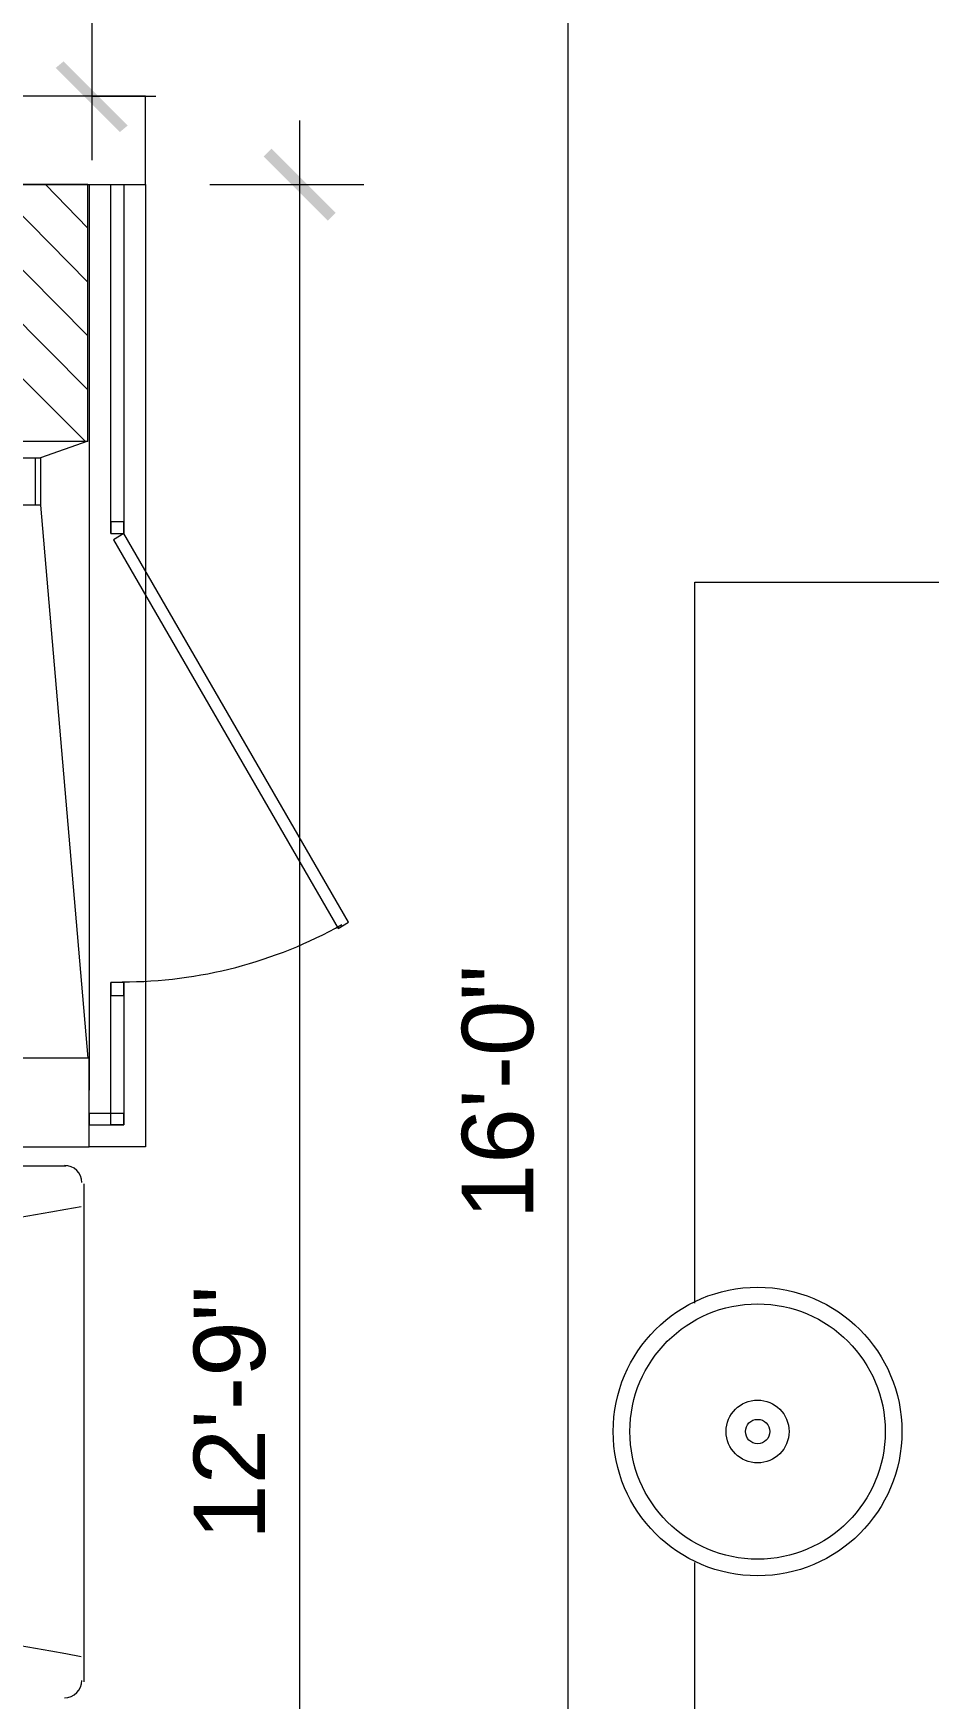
# Model space of a CAD drawing. Header units: millimetres. Extents: x 58 to 2247, y 57 to 1671.
# Drawn here: x 879.9 to 935.7, y 1062.1 to 1166 of the extents above; entities that cross this region are included whole.
import ezdxf

# ---------------------------------------------------------------- set-up
doc = ezdxf.new("R2010")
doc.units = ezdxf.units.MM
doc.header["$LTSCALE"] = 0.5
for name, color, linetype in [('PDF_Geometry', 7, 'Continuous'), ('PDF_Solid Fills', 7, 'Continuous'), ('PDF_Text', 7, 'Continuous')]:
    doc.layers.add(name, color=color, linetype=linetype)
doc.styles.add('PDF ArialMT', font='arial.ttf')

msp = doc.modelspace()

# ---------------------------------------------------------------- linework, layer by layer
at = {"layer": 'PDF_Geometry', "lineweight": 5}
for points in [[(883.5, 1229.97), (883.5, 1158.05)], [(913.18, 1199.97), (913.18, 999.97)], [(883.5, 1162.05), (887.5, 1162.05)], [(896.46, 1160.53), (896.46, 999.49)], [(886.86, 1156.53), (886.86, 1096.53), (883.34, 1096.53)], [(883.34, 1156.53), (883.34, 1100.05)], [(884.7, 1134.77), (884.7, 1156.53), (885.5, 1156.53), (885.5, 1134.77), (885.5, 1135.49)], [(890.86, 1156.53), (900.46, 1156.53)], [(883.26, 1140.53), (880.3, 1139.49)], [(880.3, 1136.53), (883.26, 1102.05)], [(921.1, 1086.77), (921.1, 1131.73), (939.58, 1131.73)], [(885.5, 1105.97), (885.5, 1106.77), (885.5, 1097.89), (884.7, 1097.89), (884.7, 1106.77)], [(813.18, 1095.33), (881.9, 1095.33)], [(883.02, 1094.21), (883.02, 1063.17)], [(939.58, 1047.73), (921.1, 1047.73), (921.1, 1070.61)]]:
    msp.add_lwpolyline(points, dxfattribs=at)
at = {"layer": 'PDF_Geometry', "lineweight": 20}
for points in [[(807.82, 1162.05), (807.82, 1156.53), (886.86, 1156.53), (886.86, 1162.05)], [(811.34, 1102.05), (811.34, 1096.53), (883.34, 1096.53), (883.34, 1102.05)]]:
    msp.add_lwpolyline(points, close=True, dxfattribs=at)
at = {"layer": 'PDF_Geometry', "lineweight": 5}
for points in [[(811.26, 1156.53), (811.26, 1140.53), (883.26, 1140.53), (883.26, 1156.53)], [(880.3, 1136.53), (814.3, 1136.53), (814.3, 1139.49), (880.3, 1139.49)], [(884.7, 1134.77), (885.5, 1134.77), (885.5, 1135.49), (884.7, 1135.49)], [(898.86, 1110.13), (899.5, 1110.53), (885.5, 1134.77), (884.86, 1134.37)], [(884.7, 1105.97), (885.5, 1105.97), (885.5, 1106.77), (884.7, 1106.77)], [(883.34, 1098.61), (883.34, 1097.89), (885.5, 1097.89), (885.5, 1098.61)]]:
    msp.add_lwpolyline(points, close=True, dxfattribs=at)
at = {"layer": 'PDF_Geometry', "color": 9, "lineweight": 5, "true_color": 0xc2c2c2}
for points in [[(883.1, 1140.53), (867.1, 1156.53)], [(883.26, 1143.73), (870.54, 1156.53)], [(883.26, 1147.09), (873.9, 1156.53)], [(883.26, 1150.45), (877.26, 1156.53)], [(883.26, 1153.81), (880.62, 1156.53)]]:
    msp.add_lwpolyline(points, dxfattribs=at)
at = {"layer": 'PDF_Geometry', "color": 253, "lineweight": 5, "true_color": 0xa1a1a1}
msp.add_lwpolyline([(879.98, 1139.49), (879.98, 1136.53)], dxfattribs=at)
at = {"layer": 'PDF_Geometry', "lineweight": 5}
for radius in [9, 7.96, 1.96, 0.76]:
    msp.add_circle((925.01, 1078.77), radius, dxfattribs=at)
for centre, radius, start, end in [((885.4, 1134.85), 28.04, 270, 299.2346), ((881.8, 1094.29), 1.08, 0, 90), ((848.92, 1271.5), 181.88, 261.3373, 280.7501), ((848.92, 886.04), 181.88, 79.2499, 98.6627), ((881.8, 1063.25), 1.08, 270, 360)]:
    msp.add_arc(centre, radius, start, end, dxfattribs=at)
at = {"layer": 'PDF_Solid Fills', "transparency": 33554559}
for points in [[(881.74, 1164.21), (881.26, 1163.81), (885.74, 1160.21)], [(881.26, 1163.81), (885.74, 1160.21), (885.26, 1159.81)], [(898.7, 1154.77), (894.22, 1158.29), (894.7, 1158.77)], [(898.22, 1154.29), (898.7, 1154.77), (894.22, 1158.29)]]:
    msp.add_solid(points, dxfattribs=at)

# ---------------------------------------------------------------- texts
at = {"layer": 'PDF_Text', "char_height": 4.452, "attachment_point": 4, "rotation": 90, "style": 'PDF ArialMT'}
for s, insert in [('16\'-0"', (908.83, 1092.01)), ('12\'-9"', (892.11, 1072.01))]:
    msp.add_mtext(s, dxfattribs=dict(at, insert=insert))

doc.saveas('drawing.dxf')
